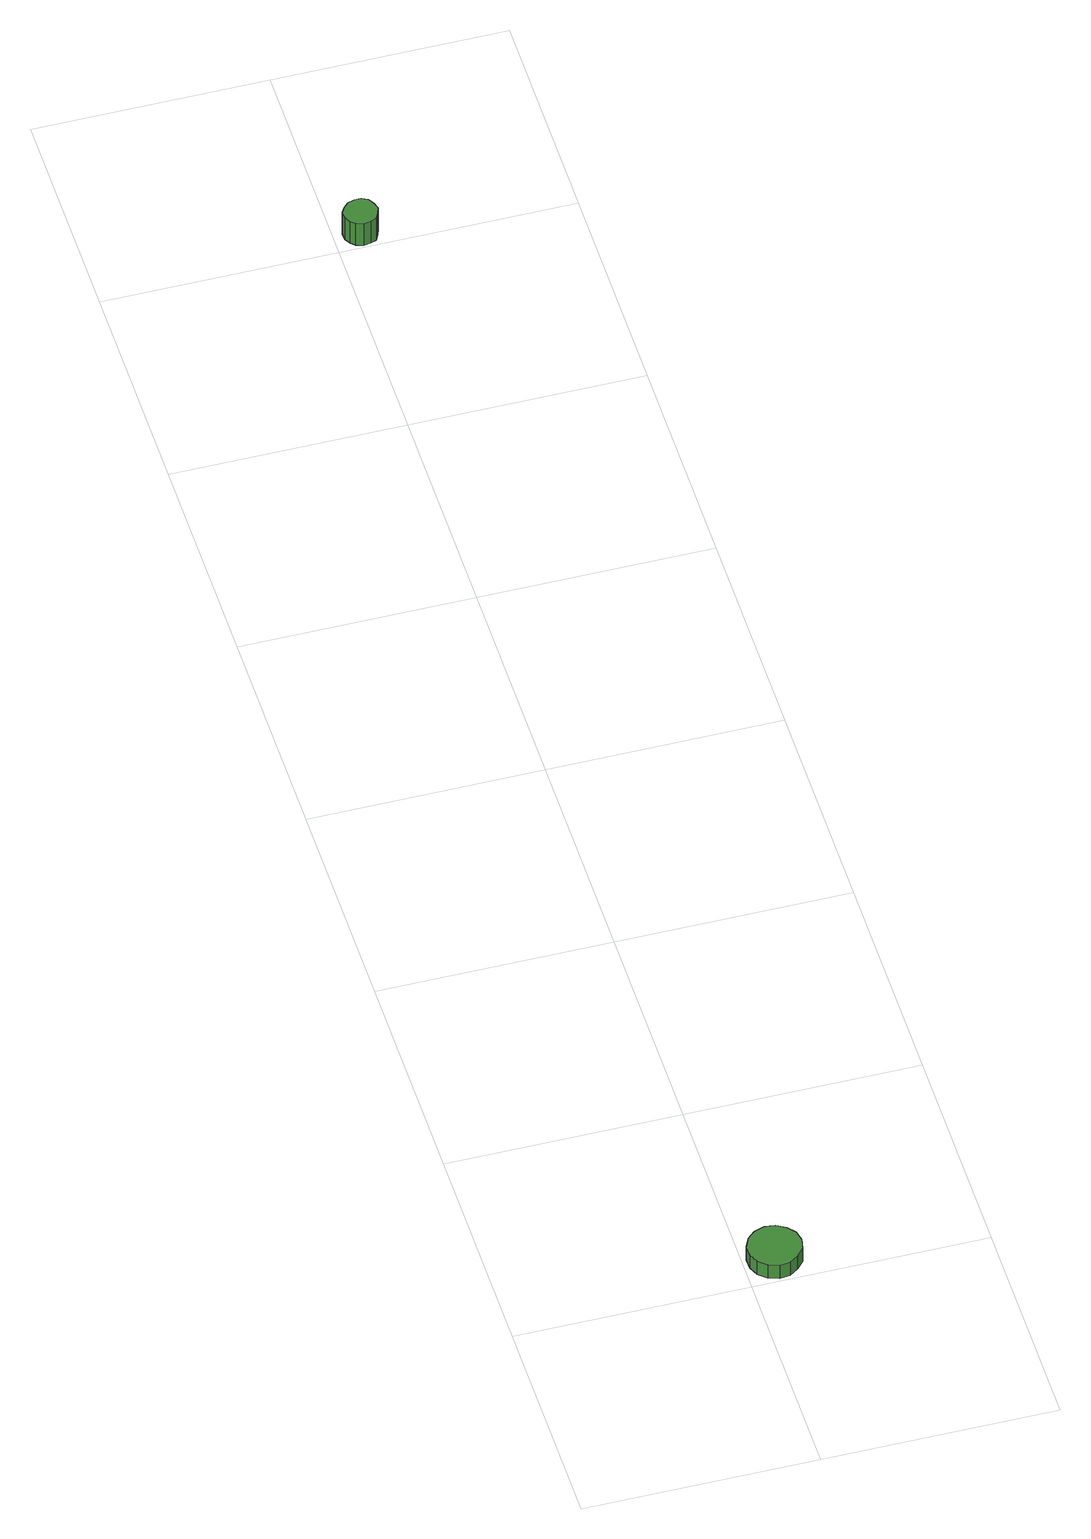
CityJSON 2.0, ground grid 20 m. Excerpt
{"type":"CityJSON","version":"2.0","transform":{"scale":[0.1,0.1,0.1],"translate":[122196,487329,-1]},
"CityObjects":{
"tree1":{"type":"SolitaryVegetationObject","attributes":{"function":"something"},"geometry":[{"type":"MultiSurface","lod":"1","boundaries":[[[0,1,2,3,4,5,6,7,8,9,10,11,12,13,14]],[[15,16,17,18,19,20,21,22,23,24,25,26,27,28,29]],[[0,29,28,1]],[[1,28,27,2]],[[2,27,26,3]],[[3,26,25,4]],[[4,25,24,5]],[[5,24,23,6]],[[6,23,22,7]],[[7,22,21,8]],[[8,21,20,9]],[[9,20,19,10]],[[10,19,18,11]],[[11,18,17,12]],[[12,17,16,13]],[[13,16,15,14]],[[14,15,29,0]]]}]},
"tree2":{"type":"SolitaryVegetationObject","attributes":{"function":"something"},"geometry":[{"type":"MultiSurface","lod":"1","boundaries":[[[30,31,32,33,34,35,36,37,38,39,40,41,42,43,44]],[[45,46,47,48,49,50,51,52,53,54,55,56,57,58,59]],[[30,59,58,31]],[[31,58,57,32]],[[32,57,56,33]],[[33,56,55,34]],[[34,55,54,35]],[[35,54,53,36]],[[36,53,52,37]],[[37,52,51,38]],[[38,51,50,39]],[[39,50,49,40]],[[40,49,48,41]],[[41,48,47,42]],[[42,47,46,43]],[[43,46,45,44]],[[44,45,59,30]]]}]}
},
"vertices":[
[49,26,23],[47,35,23],[41,42,23],[33,47,23],[24,48,23],[15,45,23],[8,39,23],[4,30,23],[4,21,23],[8,12,23],[15,6,23],[24,3,23],[33,4,23],[41,9,23],[47,16,23],[47,16,8],[41,9,8],[33,4,8],[24,3,8],[15,6,8],[8,12,8],[4,21,8],[4,30,8],[8,39,8],[15,45,8],[24,48,8],[33,47,8],[41,42,8],[47,35,8],[49,26,8],
[37,1215,34],[35,1221,34],[32,1226,34],[27,1229,34],[21,1229,34],[15,1227,34],[11,1223,34],[8,1218,34],[8,1212,34],[11,1207,34],[15,1203,34],[21,1201,34],[27,1202,34],[32,1204,34],[35,1209,34],[35,1209,9],[32,1204,9],[27,1202,9],[21,1201,9],[15,1203,9],[11,1207,9],[8,1212,9],[8,1218,9],[11,1223,9],[15,1227,9],[21,1229,9],[27,1229,9],[32,1226,9],[35,1221,9],[37,1215,9]
]}
